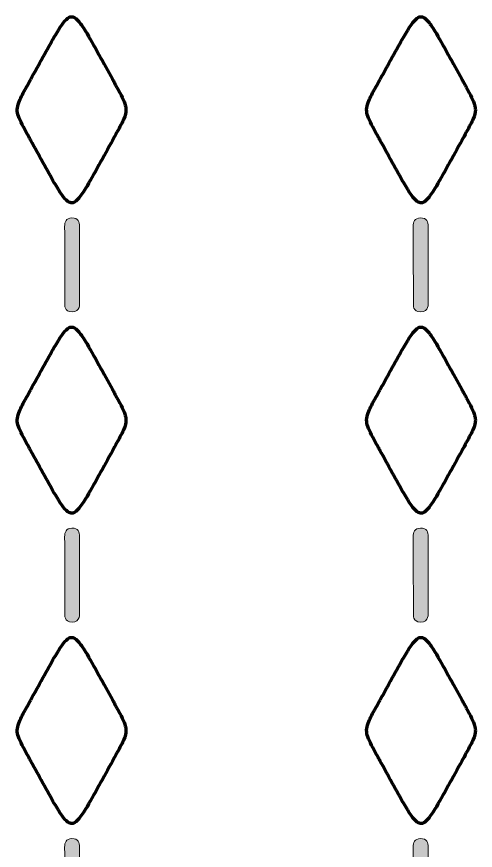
# Model space of a CAD drawing. Header units: millimetres. Extents: x -101 to 399, y -179 to 389.
# Drawn here: x 74 to 133.1, y -37.4 to 70 of the extents above; entities that cross this region are included whole.
import ezdxf

# ---------------------------------------------------------------- set-up
doc = ezdxf.new("R2010")
doc.units = ezdxf.units.MM
doc.header["$MEASUREMENT"] = 0
doc.layers.add('Layer 2', color=7, linetype='Continuous')

# ---------------------------------------------------------------- blocks, each defined once
blk = doc.blocks.new('block 7')
at = {"color": 1, "lineweight": 70, "true_color": 0xff0000}
blk.add_open_spline([(131.95, -19.11), (132.48, -20.07), (132.86, -20.79), (133.02, -21.38), (133.08, -21.59), (133.11, -21.79), (133.11, -21.99)], degree=3, knots=[0, 0, 0, 0, 1, 1, 1, 2, 2, 2, 2], dxfattribs=at)
blk = doc.blocks.new('block 9')
at = {"color": 1, "lineweight": 70, "true_color": 0xff0000}
blk.add_open_spline([(131.95, 20.89), (132.48, 19.93), (132.86, 19.21), (133.02, 18.62), (133.08, 18.41), (133.11, 18.21), (133.11, 18.01)], degree=3, knots=[0, 0, 0, 0, 1, 1, 1, 2, 2, 2, 2], dxfattribs=at)
blk = doc.blocks.new('block 10')
at = {"color": 1, "lineweight": 70, "true_color": 0xff0000}
blk.add_open_spline([(86.95, 60.89), (87.48, 59.93), (87.86, 59.21), (88.02, 58.62), (88.08, 58.41), (88.11, 58.21), (88.11, 58.01)], degree=3, knots=[0, 0, 0, 0, 1, 1, 1, 2, 2, 2, 2], dxfattribs=at)
blk = doc.blocks.new('block 25')
at = {"color": 1, "lineweight": 70, "true_color": 0xff0000}
blk.add_open_spline([(131.95, 60.89), (132.48, 59.93), (132.86, 59.21), (133.02, 58.62), (133.08, 58.41), (133.11, 58.21), (133.11, 58.01)], degree=3, knots=[0, 0, 0, 0, 1, 1, 1, 2, 2, 2, 2], dxfattribs=at)
blk = doc.blocks.new('block 26')
at = {"color": 1, "lineweight": 70, "true_color": 0xff0000}
blk.add_open_spline([(86.95, 20.89), (87.48, 19.93), (87.86, 19.21), (88.02, 18.62), (88.08, 18.41), (88.11, 18.21), (88.11, 18.01)], degree=3, knots=[0, 0, 0, 0, 1, 1, 1, 2, 2, 2, 2], dxfattribs=at)
blk = doc.blocks.new('block 28')
at = {"color": 1, "lineweight": 70, "true_color": 0xff0000}
blk.add_open_spline([(86.95, -19.11), (87.48, -20.07), (87.86, -20.79), (88.02, -21.38), (88.08, -21.59), (88.11, -21.79), (88.11, -21.99)], degree=3, knots=[0, 0, 0, 0, 1, 1, 1, 2, 2, 2, 2], dxfattribs=at)
blk = doc.blocks.new('block 119')
at = {"color": 1, "lineweight": 70, "true_color": 0xff0000}
blk.add_open_spline([(120.26, -19.11), (120.46, -18.75), (120.65, -18.4), (120.84, -18.06), (120.85, -18.05), (120.85, -18.04), (120.86, -18.03)], degree=3, knots=[0, 0, 0, 0, 1, 1, 1, 2, 2, 2, 2], dxfattribs=at)
blk = doc.blocks.new('block 120')
at = {"color": 1, "lineweight": 70, "true_color": 0xff0000}
blk.add_open_spline([(120.86, -18.03), (121.79, -16.34), (122.93, -14.23), (123.88, -12.59), (124.24, -11.97), (124.57, -11.43), (124.87, -11), (125.14, -10.63), (125.38, -10.35), (125.6, -10.18), (125.7, -10.11), (125.8, -10.05), (125.9, -10.02), (125.99, -9.99), (126.08, -9.98), (126.17, -9.99), (126.25, -10), (126.34, -10.02), (126.42, -10.07), (126.58, -10.14), (126.74, -10.28), (126.92, -10.46), (127.21, -10.78), (127.53, -11.26), (127.89, -11.84), (128.41, -12.69), (129.01, -13.77), (129.62, -14.88), (130.21, -15.96), (130.82, -17.06), (131.36, -18.03)], degree=3, knots=[0, 0, 0, 0, 1, 1, 1, 2, 2, 2, 3, 3, 3, 4, 4, 4, 5, 5, 5, 6, 6, 6, 7, 7, 7, 8, 8, 8, 9, 9, 9, 10, 10, 10, 10], dxfattribs=at)
blk = doc.blocks.new('block 121')
at = {"color": 1, "lineweight": 70, "true_color": 0xff0000}
blk.add_open_spline([(131.36, -18.03), (131.44, -18.18), (131.53, -18.33), (131.61, -18.49), (131.72, -18.69), (131.84, -18.9), (131.95, -19.11)], degree=3, knots=[0, 0, 0, 0, 1, 1, 1, 2, 2, 2, 2], dxfattribs=at)
blk = doc.blocks.new('block 122')
at = {"color": 1, "lineweight": 70, "true_color": 0xff0000}
blk.add_open_spline([(133.11, -21.99), (133.11, -22.35), (133.01, -22.72), (132.82, -23.17), (132.62, -23.63), (132.32, -24.19), (131.95, -24.86)], degree=3, knots=[0, 0, 0, 0, 1, 1, 1, 2, 2, 2, 2], dxfattribs=at)
blk = doc.blocks.new('block 123')
at = {"color": 1, "lineweight": 70, "true_color": 0xff0000}
blk.add_open_spline([(131.95, -24.86), (131.75, -25.24), (131.55, -25.59), (131.36, -25.94)], degree=3, dxfattribs=at)
blk = doc.blocks.new('block 124')
at = {"color": 1, "lineweight": 70, "true_color": 0xff0000}
blk.add_open_spline([(131.36, -25.94), (130.82, -26.91), (130.21, -28.02), (129.62, -29.1), (129.01, -30.21), (128.41, -31.28), (127.89, -32.14), (127.53, -32.72), (127.21, -33.19), (126.92, -33.51), (126.74, -33.7), (126.58, -33.83), (126.42, -33.91), (126.34, -33.95), (126.25, -33.98), (126.17, -33.98), (126.08, -33.99), (125.99, -33.98), (125.9, -33.95), (125.8, -33.92), (125.7, -33.87), (125.6, -33.79), (125.38, -33.62), (125.14, -33.34), (124.87, -32.97), (124.57, -32.55), (124.24, -32), (123.88, -31.39), (122.93, -29.75), (121.79, -27.64), (120.86, -25.94)], degree=3, knots=[0, 0, 0, 0, 1, 1, 1, 2, 2, 2, 3, 3, 3, 4, 4, 4, 5, 5, 5, 6, 6, 6, 7, 7, 7, 8, 8, 8, 9, 9, 9, 10, 10, 10, 10], dxfattribs=at)
blk = doc.blocks.new('block 125')
at = {"color": 1, "lineweight": 70, "true_color": 0xff0000}
blk.add_open_spline([(120.86, -25.94), (120.78, -25.81), (120.71, -25.67), (120.63, -25.53), (120.51, -25.31), (120.39, -25.09), (120.26, -24.86)], degree=3, knots=[0, 0, 0, 0, 1, 1, 1, 2, 2, 2, 2], dxfattribs=at)
blk = doc.blocks.new('block 126')
at = {"color": 1, "lineweight": 70, "true_color": 0xff0000}
blk.add_open_spline([(120.26, -24.86), (119.74, -23.9), (119.35, -23.18), (119.19, -22.6), (119.03, -21.99), (119.1, -21.5), (119.4, -20.81), (119.6, -20.34), (119.9, -19.78), (120.26, -19.11)], degree=3, knots=[0, 0, 0, 0, 1, 1, 1, 2, 2, 2, 3, 3, 3, 3], dxfattribs=at)
blk = doc.blocks.new('block 135')
at = {"color": 1, "lineweight": 70, "true_color": 0xff0000}
blk.add_open_spline([(120.26, 20.89), (120.46, 21.25), (120.65, 21.6), (120.84, 21.94), (120.85, 21.95), (120.85, 21.96), (120.86, 21.97)], degree=3, knots=[0, 0, 0, 0, 1, 1, 1, 2, 2, 2, 2], dxfattribs=at)
blk = doc.blocks.new('block 136')
at = {"color": 1, "lineweight": 70, "true_color": 0xff0000}
blk.add_open_spline([(120.86, 21.97), (121.79, 23.66), (122.93, 25.77), (123.88, 27.41), (124.24, 28.03), (124.57, 28.57), (124.87, 29), (125.14, 29.37), (125.38, 29.65), (125.6, 29.82), (125.7, 29.89), (125.8, 29.95), (125.9, 29.98), (125.99, 30.01), (126.08, 30.02), (126.17, 30.01), (126.25, 30), (126.34, 29.98), (126.42, 29.93), (126.58, 29.86), (126.74, 29.72), (126.92, 29.54), (127.21, 29.22), (127.53, 28.74), (127.89, 28.16), (128.41, 27.31), (129.01, 26.23), (129.62, 25.12), (130.21, 24.04), (130.82, 22.94), (131.36, 21.97)], degree=3, knots=[0, 0, 0, 0, 1, 1, 1, 2, 2, 2, 3, 3, 3, 4, 4, 4, 5, 5, 5, 6, 6, 6, 7, 7, 7, 8, 8, 8, 9, 9, 9, 10, 10, 10, 10], dxfattribs=at)
blk = doc.blocks.new('block 137')
at = {"color": 1, "lineweight": 70, "true_color": 0xff0000}
blk.add_open_spline([(131.36, 21.97), (131.44, 21.82), (131.53, 21.67), (131.61, 21.51), (131.72, 21.31), (131.84, 21.1), (131.95, 20.89)], degree=3, knots=[0, 0, 0, 0, 1, 1, 1, 2, 2, 2, 2], dxfattribs=at)
blk = doc.blocks.new('block 138')
at = {"color": 1, "lineweight": 70, "true_color": 0xff0000}
blk.add_open_spline([(133.11, 18.01), (133.11, 17.65), (133.01, 17.28), (132.82, 16.83), (132.62, 16.37), (132.32, 15.81), (131.95, 15.14)], degree=3, knots=[0, 0, 0, 0, 1, 1, 1, 2, 2, 2, 2], dxfattribs=at)
blk = doc.blocks.new('block 139')
at = {"color": 1, "lineweight": 70, "true_color": 0xff0000}
blk.add_open_spline([(131.95, 15.14), (131.75, 14.76), (131.55, 14.41), (131.36, 14.06)], degree=3, dxfattribs=at)
blk = doc.blocks.new('block 140')
at = {"color": 1, "lineweight": 70, "true_color": 0xff0000}
blk.add_open_spline([(131.36, 14.06), (130.82, 13.09), (130.21, 11.98), (129.62, 10.9), (129.01, 9.79), (128.41, 8.72), (127.89, 7.86), (127.53, 7.28), (127.21, 6.81), (126.92, 6.49), (126.74, 6.3), (126.58, 6.17), (126.42, 6.09), (126.34, 6.05), (126.25, 6.02), (126.17, 6.02), (126.08, 6.01), (125.99, 6.02), (125.9, 6.05), (125.8, 6.08), (125.7, 6.13), (125.6, 6.21), (125.38, 6.38), (125.14, 6.66), (124.87, 7.03), (124.57, 7.45), (124.24, 8), (123.88, 8.61), (122.93, 10.25), (121.79, 12.36), (120.86, 14.06)], degree=3, knots=[0, 0, 0, 0, 1, 1, 1, 2, 2, 2, 3, 3, 3, 4, 4, 4, 5, 5, 5, 6, 6, 6, 7, 7, 7, 8, 8, 8, 9, 9, 9, 10, 10, 10, 10], dxfattribs=at)
blk = doc.blocks.new('block 141')
at = {"color": 1, "lineweight": 70, "true_color": 0xff0000}
blk.add_open_spline([(120.86, 14.06), (120.78, 14.19), (120.71, 14.33), (120.63, 14.47), (120.51, 14.69), (120.39, 14.91), (120.26, 15.14)], degree=3, knots=[0, 0, 0, 0, 1, 1, 1, 2, 2, 2, 2], dxfattribs=at)
blk = doc.blocks.new('block 142')
at = {"color": 1, "lineweight": 70, "true_color": 0xff0000}
blk.add_open_spline([(120.26, 15.14), (119.74, 16.1), (119.35, 16.82), (119.19, 17.4), (119.03, 18.01), (119.1, 18.5), (119.4, 19.19), (119.6, 19.66), (119.9, 20.22), (120.26, 20.89)], degree=3, knots=[0, 0, 0, 0, 1, 1, 1, 2, 2, 2, 3, 3, 3, 3], dxfattribs=at)
blk = doc.blocks.new('block 143')
at = {"color": 1, "lineweight": 70, "true_color": 0xff0000}
blk.add_open_spline([(75.26, 60.89), (75.46, 61.25), (75.65, 61.6), (75.84, 61.94), (75.85, 61.95), (75.85, 61.96), (75.86, 61.97)], degree=3, knots=[0, 0, 0, 0, 1, 1, 1, 2, 2, 2, 2], dxfattribs=at)
blk = doc.blocks.new('block 144')
at = {"color": 1, "lineweight": 70, "true_color": 0xff0000}
blk.add_open_spline([(75.86, 61.97), (76.79, 63.66), (77.93, 65.77), (78.88, 67.41), (79.24, 68.03), (79.57, 68.57), (79.87, 69), (80.14, 69.37), (80.38, 69.65), (80.6, 69.82), (80.7, 69.89), (80.8, 69.95), (80.9, 69.98), (80.99, 70.01), (81.08, 70.02), (81.17, 70.01), (81.25, 70), (81.34, 69.98), (81.42, 69.93), (81.58, 69.86), (81.74, 69.72), (81.92, 69.54), (82.21, 69.22), (82.53, 68.74), (82.89, 68.16), (83.41, 67.31), (84.01, 66.23), (84.62, 65.12), (85.21, 64.04), (85.82, 62.94), (86.36, 61.97)], degree=3, knots=[0, 0, 0, 0, 1, 1, 1, 2, 2, 2, 3, 3, 3, 4, 4, 4, 5, 5, 5, 6, 6, 6, 7, 7, 7, 8, 8, 8, 9, 9, 9, 10, 10, 10, 10], dxfattribs=at)
blk = doc.blocks.new('block 145')
at = {"color": 1, "lineweight": 70, "true_color": 0xff0000}
blk.add_open_spline([(86.36, 61.97), (86.44, 61.82), (86.53, 61.67), (86.61, 61.51), (86.72, 61.31), (86.84, 61.1), (86.95, 60.89)], degree=3, knots=[0, 0, 0, 0, 1, 1, 1, 2, 2, 2, 2], dxfattribs=at)
blk = doc.blocks.new('block 146')
at = {"color": 1, "lineweight": 70, "true_color": 0xff0000}
blk.add_open_spline([(88.11, 58.01), (88.11, 57.65), (88.01, 57.28), (87.82, 56.83), (87.62, 56.37), (87.32, 55.81), (86.95, 55.14)], degree=3, knots=[0, 0, 0, 0, 1, 1, 1, 2, 2, 2, 2], dxfattribs=at)
blk = doc.blocks.new('block 147')
at = {"color": 1, "lineweight": 70, "true_color": 0xff0000}
blk.add_open_spline([(86.95, 55.14), (86.75, 54.76), (86.55, 54.41), (86.36, 54.06)], degree=3, dxfattribs=at)
blk = doc.blocks.new('block 148')
at = {"color": 1, "lineweight": 70, "true_color": 0xff0000}
blk.add_open_spline([(86.36, 54.06), (85.82, 53.09), (85.21, 51.98), (84.62, 50.9), (84.01, 49.79), (83.41, 48.72), (82.89, 47.86), (82.53, 47.28), (82.21, 46.81), (81.92, 46.49), (81.74, 46.3), (81.58, 46.17), (81.42, 46.09), (81.34, 46.05), (81.25, 46.02), (81.17, 46.02), (81.08, 46.01), (80.99, 46.02), (80.9, 46.05), (80.8, 46.08), (80.7, 46.13), (80.6, 46.21), (80.38, 46.38), (80.14, 46.66), (79.87, 47.03), (79.57, 47.45), (79.24, 48), (78.88, 48.61), (77.93, 50.25), (76.79, 52.36), (75.86, 54.06)], degree=3, knots=[0, 0, 0, 0, 1, 1, 1, 2, 2, 2, 3, 3, 3, 4, 4, 4, 5, 5, 5, 6, 6, 6, 7, 7, 7, 8, 8, 8, 9, 9, 9, 10, 10, 10, 10], dxfattribs=at)
blk = doc.blocks.new('block 149')
at = {"color": 1, "lineweight": 70, "true_color": 0xff0000}
blk.add_open_spline([(75.86, 54.06), (75.78, 54.19), (75.71, 54.33), (75.63, 54.47), (75.51, 54.69), (75.39, 54.91), (75.26, 55.14)], degree=3, knots=[0, 0, 0, 0, 1, 1, 1, 2, 2, 2, 2], dxfattribs=at)
blk = doc.blocks.new('block 150')
at = {"color": 1, "lineweight": 70, "true_color": 0xff0000}
blk.add_open_spline([(75.26, 55.14), (74.74, 56.1), (74.35, 56.82), (74.19, 57.4), (74.03, 58.01), (74.1, 58.5), (74.4, 59.19), (74.6, 59.66), (74.9, 60.22), (75.26, 60.89)], degree=3, knots=[0, 0, 0, 0, 1, 1, 1, 2, 2, 2, 3, 3, 3, 3], dxfattribs=at)
blk = doc.blocks.new('block 263')
at = {"color": 1, "lineweight": 70, "true_color": 0xff0000}
blk.add_open_spline([(120.26, 60.89), (120.46, 61.25), (120.65, 61.6), (120.84, 61.94), (120.85, 61.95), (120.85, 61.96), (120.86, 61.97)], degree=3, knots=[0, 0, 0, 0, 1, 1, 1, 2, 2, 2, 2], dxfattribs=at)
blk = doc.blocks.new('block 264')
at = {"color": 1, "lineweight": 70, "true_color": 0xff0000}
blk.add_open_spline([(120.86, 61.97), (121.79, 63.66), (122.93, 65.77), (123.88, 67.41), (124.24, 68.03), (124.57, 68.57), (124.87, 69), (125.14, 69.37), (125.38, 69.65), (125.6, 69.82), (125.7, 69.89), (125.8, 69.95), (125.9, 69.98), (125.99, 70.01), (126.08, 70.02), (126.17, 70.01), (126.25, 70), (126.34, 69.98), (126.42, 69.93), (126.58, 69.86), (126.74, 69.72), (126.92, 69.54), (127.21, 69.22), (127.53, 68.74), (127.89, 68.16), (128.41, 67.31), (129.01, 66.23), (129.62, 65.12), (130.21, 64.04), (130.82, 62.94), (131.36, 61.97)], degree=3, knots=[0, 0, 0, 0, 1, 1, 1, 2, 2, 2, 3, 3, 3, 4, 4, 4, 5, 5, 5, 6, 6, 6, 7, 7, 7, 8, 8, 8, 9, 9, 9, 10, 10, 10, 10], dxfattribs=at)
blk = doc.blocks.new('block 265')
at = {"color": 1, "lineweight": 70, "true_color": 0xff0000}
blk.add_open_spline([(131.36, 61.97), (131.44, 61.82), (131.53, 61.67), (131.61, 61.51), (131.72, 61.31), (131.84, 61.1), (131.95, 60.89)], degree=3, knots=[0, 0, 0, 0, 1, 1, 1, 2, 2, 2, 2], dxfattribs=at)
blk = doc.blocks.new('block 266')
at = {"color": 1, "lineweight": 70, "true_color": 0xff0000}
blk.add_open_spline([(133.11, 58.01), (133.11, 57.65), (133.01, 57.28), (132.82, 56.83), (132.62, 56.37), (132.32, 55.81), (131.95, 55.14)], degree=3, knots=[0, 0, 0, 0, 1, 1, 1, 2, 2, 2, 2], dxfattribs=at)
blk = doc.blocks.new('block 267')
at = {"color": 1, "lineweight": 70, "true_color": 0xff0000}
blk.add_open_spline([(131.95, 55.14), (131.75, 54.76), (131.55, 54.41), (131.36, 54.06)], degree=3, dxfattribs=at)
blk = doc.blocks.new('block 268')
at = {"color": 1, "lineweight": 70, "true_color": 0xff0000}
blk.add_open_spline([(131.36, 54.06), (130.82, 53.09), (130.21, 51.98), (129.62, 50.9), (129.01, 49.79), (128.41, 48.72), (127.89, 47.86), (127.53, 47.28), (127.21, 46.81), (126.92, 46.49), (126.74, 46.3), (126.58, 46.17), (126.42, 46.09), (126.34, 46.05), (126.25, 46.02), (126.17, 46.02), (126.08, 46.01), (125.99, 46.02), (125.9, 46.05), (125.8, 46.08), (125.7, 46.13), (125.6, 46.21), (125.38, 46.38), (125.14, 46.66), (124.87, 47.03), (124.57, 47.45), (124.24, 48), (123.88, 48.61), (122.93, 50.25), (121.79, 52.36), (120.86, 54.06)], degree=3, knots=[0, 0, 0, 0, 1, 1, 1, 2, 2, 2, 3, 3, 3, 4, 4, 4, 5, 5, 5, 6, 6, 6, 7, 7, 7, 8, 8, 8, 9, 9, 9, 10, 10, 10, 10], dxfattribs=at)
blk = doc.blocks.new('block 269')
at = {"color": 1, "lineweight": 70, "true_color": 0xff0000}
blk.add_open_spline([(120.86, 54.06), (120.78, 54.19), (120.71, 54.33), (120.63, 54.47), (120.51, 54.69), (120.39, 54.91), (120.26, 55.14)], degree=3, knots=[0, 0, 0, 0, 1, 1, 1, 2, 2, 2, 2], dxfattribs=at)
blk = doc.blocks.new('block 270')
at = {"color": 1, "lineweight": 70, "true_color": 0xff0000}
blk.add_open_spline([(120.26, 55.14), (119.74, 56.1), (119.35, 56.82), (119.19, 57.4), (119.03, 58.01), (119.1, 58.5), (119.4, 59.19), (119.6, 59.66), (119.9, 60.22), (120.26, 60.89)], degree=3, knots=[0, 0, 0, 0, 1, 1, 1, 2, 2, 2, 3, 3, 3, 3], dxfattribs=at)
blk = doc.blocks.new('block 271')
at = {"color": 1, "lineweight": 70, "true_color": 0xff0000}
blk.add_open_spline([(75.26, 20.89), (75.46, 21.25), (75.65, 21.6), (75.84, 21.94), (75.85, 21.95), (75.85, 21.96), (75.86, 21.97)], degree=3, knots=[0, 0, 0, 0, 1, 1, 1, 2, 2, 2, 2], dxfattribs=at)
blk = doc.blocks.new('block 272')
at = {"color": 1, "lineweight": 70, "true_color": 0xff0000}
blk.add_open_spline([(75.86, 21.97), (76.79, 23.66), (77.93, 25.77), (78.88, 27.41), (79.24, 28.03), (79.57, 28.57), (79.87, 29), (80.14, 29.37), (80.38, 29.65), (80.6, 29.82), (80.7, 29.89), (80.8, 29.95), (80.9, 29.98), (80.99, 30.01), (81.08, 30.02), (81.17, 30.01), (81.25, 30), (81.34, 29.98), (81.42, 29.93), (81.58, 29.86), (81.74, 29.72), (81.92, 29.54), (82.21, 29.22), (82.53, 28.74), (82.89, 28.16), (83.41, 27.31), (84.01, 26.23), (84.62, 25.12), (85.21, 24.04), (85.82, 22.94), (86.36, 21.97)], degree=3, knots=[0, 0, 0, 0, 1, 1, 1, 2, 2, 2, 3, 3, 3, 4, 4, 4, 5, 5, 5, 6, 6, 6, 7, 7, 7, 8, 8, 8, 9, 9, 9, 10, 10, 10, 10], dxfattribs=at)
blk = doc.blocks.new('block 273')
at = {"color": 1, "lineweight": 70, "true_color": 0xff0000}
blk.add_open_spline([(86.36, 21.97), (86.44, 21.82), (86.53, 21.67), (86.61, 21.51), (86.72, 21.31), (86.84, 21.1), (86.95, 20.89)], degree=3, knots=[0, 0, 0, 0, 1, 1, 1, 2, 2, 2, 2], dxfattribs=at)
blk = doc.blocks.new('block 274')
at = {"color": 1, "lineweight": 70, "true_color": 0xff0000}
blk.add_open_spline([(88.11, 18.01), (88.11, 17.65), (88.01, 17.28), (87.82, 16.83), (87.62, 16.37), (87.32, 15.81), (86.95, 15.14)], degree=3, knots=[0, 0, 0, 0, 1, 1, 1, 2, 2, 2, 2], dxfattribs=at)
blk = doc.blocks.new('block 275')
at = {"color": 1, "lineweight": 70, "true_color": 0xff0000}
blk.add_open_spline([(86.95, 15.14), (86.75, 14.76), (86.55, 14.41), (86.36, 14.06)], degree=3, dxfattribs=at)
blk = doc.blocks.new('block 276')
at = {"color": 1, "lineweight": 70, "true_color": 0xff0000}
blk.add_open_spline([(86.36, 14.06), (85.82, 13.09), (85.21, 11.98), (84.62, 10.9), (84.01, 9.79), (83.41, 8.72), (82.89, 7.86), (82.53, 7.28), (82.21, 6.81), (81.92, 6.49), (81.74, 6.3), (81.58, 6.17), (81.42, 6.09), (81.34, 6.05), (81.25, 6.02), (81.17, 6.02), (81.08, 6.01), (80.99, 6.02), (80.9, 6.05), (80.8, 6.08), (80.7, 6.13), (80.6, 6.21), (80.38, 6.38), (80.14, 6.66), (79.87, 7.03), (79.57, 7.45), (79.24, 8), (78.88, 8.61), (77.93, 10.25), (76.79, 12.36), (75.86, 14.06)], degree=3, knots=[0, 0, 0, 0, 1, 1, 1, 2, 2, 2, 3, 3, 3, 4, 4, 4, 5, 5, 5, 6, 6, 6, 7, 7, 7, 8, 8, 8, 9, 9, 9, 10, 10, 10, 10], dxfattribs=at)
blk = doc.blocks.new('block 277')
at = {"color": 1, "lineweight": 70, "true_color": 0xff0000}
blk.add_open_spline([(75.86, 14.06), (75.78, 14.19), (75.71, 14.33), (75.63, 14.47), (75.51, 14.69), (75.39, 14.91), (75.26, 15.14)], degree=3, knots=[0, 0, 0, 0, 1, 1, 1, 2, 2, 2, 2], dxfattribs=at)
blk = doc.blocks.new('block 278')
at = {"color": 1, "lineweight": 70, "true_color": 0xff0000}
blk.add_open_spline([(75.26, 15.14), (74.74, 16.1), (74.35, 16.82), (74.19, 17.4), (74.03, 18.01), (74.1, 18.5), (74.4, 19.19), (74.6, 19.66), (74.9, 20.22), (75.26, 20.89)], degree=3, knots=[0, 0, 0, 0, 1, 1, 1, 2, 2, 2, 3, 3, 3, 3], dxfattribs=at)
blk = doc.blocks.new('block 287')
at = {"color": 1, "lineweight": 70, "true_color": 0xff0000}
blk.add_open_spline([(75.26, -19.11), (75.46, -18.75), (75.65, -18.4), (75.84, -18.06), (75.85, -18.05), (75.85, -18.04), (75.86, -18.03)], degree=3, knots=[0, 0, 0, 0, 1, 1, 1, 2, 2, 2, 2], dxfattribs=at)
blk = doc.blocks.new('block 288')
at = {"color": 1, "lineweight": 70, "true_color": 0xff0000}
blk.add_open_spline([(75.86, -18.03), (76.79, -16.34), (77.93, -14.23), (78.88, -12.59), (79.24, -11.97), (79.57, -11.43), (79.87, -11), (80.14, -10.63), (80.38, -10.35), (80.6, -10.18), (80.7, -10.11), (80.8, -10.05), (80.9, -10.02), (80.99, -9.99), (81.08, -9.98), (81.17, -9.99), (81.25, -10), (81.34, -10.02), (81.42, -10.07), (81.58, -10.14), (81.74, -10.28), (81.92, -10.46), (82.21, -10.78), (82.53, -11.26), (82.89, -11.84), (83.41, -12.69), (84.01, -13.77), (84.62, -14.88), (85.21, -15.96), (85.82, -17.06), (86.36, -18.03)], degree=3, knots=[0, 0, 0, 0, 1, 1, 1, 2, 2, 2, 3, 3, 3, 4, 4, 4, 5, 5, 5, 6, 6, 6, 7, 7, 7, 8, 8, 8, 9, 9, 9, 10, 10, 10, 10], dxfattribs=at)
blk = doc.blocks.new('block 289')
at = {"color": 1, "lineweight": 70, "true_color": 0xff0000}
blk.add_open_spline([(86.36, -18.03), (86.44, -18.18), (86.53, -18.33), (86.61, -18.49), (86.72, -18.69), (86.84, -18.9), (86.95, -19.11)], degree=3, knots=[0, 0, 0, 0, 1, 1, 1, 2, 2, 2, 2], dxfattribs=at)
blk = doc.blocks.new('block 290')
at = {"color": 1, "lineweight": 70, "true_color": 0xff0000}
blk.add_open_spline([(88.11, -21.99), (88.11, -22.35), (88.01, -22.72), (87.82, -23.17), (87.62, -23.63), (87.32, -24.19), (86.95, -24.86)], degree=3, knots=[0, 0, 0, 0, 1, 1, 1, 2, 2, 2, 2], dxfattribs=at)
blk = doc.blocks.new('block 291')
at = {"color": 1, "lineweight": 70, "true_color": 0xff0000}
blk.add_open_spline([(86.95, -24.86), (86.75, -25.24), (86.55, -25.59), (86.36, -25.94)], degree=3, dxfattribs=at)
blk = doc.blocks.new('block 292')
at = {"color": 1, "lineweight": 70, "true_color": 0xff0000}
blk.add_open_spline([(86.36, -25.94), (85.82, -26.91), (85.21, -28.02), (84.62, -29.1), (84.01, -30.21), (83.41, -31.28), (82.89, -32.14), (82.53, -32.72), (82.21, -33.19), (81.92, -33.51), (81.74, -33.7), (81.58, -33.83), (81.42, -33.91), (81.34, -33.95), (81.25, -33.98), (81.17, -33.98), (81.08, -33.99), (80.99, -33.98), (80.9, -33.95), (80.8, -33.92), (80.7, -33.87), (80.6, -33.79), (80.38, -33.62), (80.14, -33.34), (79.87, -32.97), (79.57, -32.55), (79.24, -32), (78.88, -31.39), (77.93, -29.75), (76.79, -27.64), (75.86, -25.94)], degree=3, knots=[0, 0, 0, 0, 1, 1, 1, 2, 2, 2, 3, 3, 3, 4, 4, 4, 5, 5, 5, 6, 6, 6, 7, 7, 7, 8, 8, 8, 9, 9, 9, 10, 10, 10, 10], dxfattribs=at)
blk = doc.blocks.new('block 293')
at = {"color": 1, "lineweight": 70, "true_color": 0xff0000}
blk.add_open_spline([(75.86, -25.94), (75.78, -25.81), (75.71, -25.67), (75.63, -25.53), (75.51, -25.31), (75.39, -25.09), (75.26, -24.86)], degree=3, knots=[0, 0, 0, 0, 1, 1, 1, 2, 2, 2, 2], dxfattribs=at)
blk = doc.blocks.new('block 294')
at = {"color": 1, "lineweight": 70, "true_color": 0xff0000}
blk.add_open_spline([(75.26, -24.86), (74.74, -23.9), (74.35, -23.18), (74.19, -22.6), (74.03, -21.99), (74.1, -21.5), (74.4, -20.81), (74.6, -20.34), (74.9, -19.78), (75.26, -19.11)], degree=3, knots=[0, 0, 0, 0, 1, 1, 1, 2, 2, 2, 3, 3, 3, 3], dxfattribs=at)
blk = doc.blocks.new('block 347')
at = {"layer": 'Layer 2', "true_color": 0xffffff}
h = blk.add_hatch(color=7, dxfattribs=at)
h.dxf.hatch_style = 2
edge = h.paths.add_edge_path()
edge.add_spline(control_points=[(82.14, 33.12), (82.13, 38.23), (82.12, 37.87), (82.13, 42.98), (82.13, 43.57), (81.96, 44.08), (81.15, 44.07), (80.37, 44.05), (80.2, 43.56), (80.21, 42.96), (80.23, 37.8), (80.21, 38.1), (80.24, 32.94), (80.24, 32.94), (80.09, 31.96), (81.17, 31.96), (82.26, 31.96), (82.14, 33.12), (82.14, 33.12)], knot_values=[0, 0, 0, 0, 1, 1, 1, 2, 2, 2, 3, 3, 3, 4, 4, 4, 5, 5, 5, 6, 6, 6, 6], degree=3, periodic=1)
h = blk.add_hatch(color=7, dxfattribs=at)
h.dxf.hatch_style = 2
edge = h.paths.add_edge_path()
edge.add_spline(control_points=[(127.04, 33.12), (127.03, 38.23), (127.02, 37.87), (127.03, 42.98), (127.03, 43.57), (126.86, 44.08), (126.05, 44.07), (125.27, 44.05), (125.1, 43.56), (125.11, 42.96), (125.13, 37.8), (125.11, 38.1), (125.14, 32.94), (125.14, 32.94), (124.99, 31.96), (126.07, 31.96), (127.16, 31.96), (127.04, 33.12), (127.04, 33.12)], knot_values=[0, 0, 0, 0, 1, 1, 1, 2, 2, 2, 3, 3, 3, 4, 4, 4, 5, 5, 5, 6, 6, 6, 6], degree=3, periodic=1)
h = blk.add_hatch(color=7, dxfattribs=at)
h.dxf.hatch_style = 2
edge = h.paths.add_edge_path()
edge.add_spline(control_points=[(82.14, -6.86), (82.13, -1.75), (82.12, -2.11), (82.13, 3), (82.13, 3.59), (81.96, 4.1), (81.15, 4.09), (80.37, 4.08), (80.2, 3.58), (80.21, 2.98), (80.23, -2.18), (80.21, -1.87), (80.24, -7.04), (80.24, -7.04), (80.09, -8.02), (81.17, -8.02), (82.26, -8.02), (82.14, -6.86), (82.14, -6.86)], knot_values=[0, 0, 0, 0, 1, 1, 1, 2, 2, 2, 3, 3, 3, 4, 4, 4, 5, 5, 5, 6, 6, 6, 6], degree=3, periodic=1)
h = blk.add_hatch(color=7, dxfattribs=at)
h.dxf.hatch_style = 2
edge = h.paths.add_edge_path()
edge.add_spline(control_points=[(127.04, -6.86), (127.03, -1.75), (127.02, -2.11), (127.03, 3), (127.03, 3.59), (126.86, 4.11), (126.05, 4.09), (125.27, 4.08), (125.1, 3.58), (125.11, 2.98), (125.13, -2.18), (125.11, -1.87), (125.14, -7.04), (125.14, -7.04), (124.99, -8.02), (126.07, -8.02), (127.16, -8.02), (127.04, -6.86), (127.04, -6.86)], knot_values=[0, 0, 0, 0, 1, 1, 1, 2, 2, 2, 3, 3, 3, 4, 4, 4, 5, 5, 5, 6, 6, 6, 6], degree=3, periodic=1)
h = blk.add_hatch(color=7, dxfattribs=at)
h.dxf.hatch_style = 2
edge = h.paths.add_edge_path()
edge.add_spline(control_points=[(82.14, -46.88), (82.13, -41.77), (82.12, -42.13), (82.13, -37.02), (82.13, -36.43), (81.96, -35.92), (81.15, -35.93), (80.37, -35.95), (80.2, -36.44), (80.21, -37.04), (80.23, -42.2), (80.21, -41.9), (80.24, -47.06), (80.24, -47.06), (80.09, -48.04), (81.17, -48.04), (82.26, -48.04), (82.14, -46.88), (82.14, -46.88)], knot_values=[0, 0, 0, 0, 1, 1, 1, 2, 2, 2, 3, 3, 3, 4, 4, 4, 5, 5, 5, 6, 6, 6, 6], degree=3, periodic=1)
h = blk.add_hatch(color=7, dxfattribs=at)
h.dxf.hatch_style = 2
edge = h.paths.add_edge_path()
edge.add_spline(control_points=[(127.04, -46.88), (127.03, -41.77), (127.02, -42.13), (127.03, -37.02), (127.03, -36.43), (126.86, -35.92), (126.05, -35.93), (125.27, -35.95), (125.1, -36.44), (125.11, -37.04), (125.13, -42.2), (125.11, -41.9), (125.14, -47.06), (125.14, -47.06), (124.99, -48.04), (126.07, -48.04), (127.16, -48.04), (127.04, -46.88), (127.04, -46.88)], knot_values=[0, 0, 0, 0, 1, 1, 1, 2, 2, 2, 3, 3, 3, 4, 4, 4, 5, 5, 5, 6, 6, 6, 6], degree=3, periodic=1)
at = {"layer": 'Layer 2', "lineweight": 0}
for points in [[(82.14, 33.12), (82.13, 38.23), (82.12, 37.87), (82.13, 42.98), (82.13, 43.57), (81.96, 44.08), (81.15, 44.07), (80.37, 44.05), (80.2, 43.56), (80.21, 42.96), (80.23, 37.8), (80.21, 38.1), (80.24, 32.94), (80.24, 32.94), (80.09, 31.96), (81.17, 31.96), (82.26, 31.96), (82.14, 33.12), (82.14, 33.12)], [(127.04, 33.12), (127.03, 38.23), (127.02, 37.87), (127.03, 42.98), (127.03, 43.57), (126.86, 44.08), (126.05, 44.07), (125.27, 44.05), (125.1, 43.56), (125.11, 42.96), (125.13, 37.8), (125.11, 38.1), (125.14, 32.94), (125.14, 32.94), (124.99, 31.96), (126.07, 31.96), (127.16, 31.96), (127.04, 33.12), (127.04, 33.12)], [(82.14, -6.86), (82.13, -1.75), (82.12, -2.11), (82.13, 3), (82.13, 3.59), (81.96, 4.1), (81.15, 4.09), (80.37, 4.08), (80.2, 3.58), (80.21, 2.98), (80.23, -2.18), (80.21, -1.87), (80.24, -7.04), (80.24, -7.04), (80.09, -8.02), (81.17, -8.02), (82.26, -8.02), (82.14, -6.86), (82.14, -6.86)], [(127.04, -6.86), (127.03, -1.75), (127.02, -2.11), (127.03, 3), (127.03, 3.59), (126.86, 4.11), (126.05, 4.09), (125.27, 4.08), (125.1, 3.58), (125.11, 2.98), (125.13, -2.18), (125.11, -1.87), (125.14, -7.04), (125.14, -7.04), (124.99, -8.02), (126.07, -8.02), (127.16, -8.02), (127.04, -6.86), (127.04, -6.86)], [(82.14, -46.88), (82.13, -41.77), (82.12, -42.13), (82.13, -37.02), (82.13, -36.43), (81.96, -35.92), (81.15, -35.93), (80.37, -35.95), (80.2, -36.44), (80.21, -37.04), (80.23, -42.2), (80.21, -41.9), (80.24, -47.06), (80.24, -47.06), (80.09, -48.04), (81.17, -48.04), (82.26, -48.04), (82.14, -46.88), (82.14, -46.88)], [(127.04, -46.88), (127.03, -41.77), (127.02, -42.13), (127.03, -37.02), (127.03, -36.43), (126.86, -35.92), (126.05, -35.93), (125.27, -35.95), (125.1, -36.44), (125.11, -37.04), (125.13, -42.2), (125.11, -41.9), (125.14, -47.06), (125.14, -47.06), (124.99, -48.04), (126.07, -48.04), (127.16, -48.04), (127.04, -46.88), (127.04, -46.88)]]:
    blk.add_open_spline(points, degree=3, knots=[0, 0, 0, 0, 1, 1, 1, 2, 2, 2, 3, 3, 3, 4, 4, 4, 5, 5, 5, 6, 6, 6, 6], dxfattribs=at)

msp = doc.modelspace()

# ---------------------------------------------------------------- block references
for name in ['block 144', 'block 264', 'block 143', 'block 145', 'block 263', 'block 265', 'block 150', 'block 10', 'block 270', 'block 25', 'block 146', 'block 266', 'block 149', 'block 147', 'block 269', 'block 267', 'block 148', 'block 268', 'block 272', 'block 136', 'block 271', 'block 273', 'block 135', 'block 137', 'block 278', 'block 26', 'block 142', 'block 9', 'block 274', 'block 138', 'block 277', 'block 275', 'block 141', 'block 139', 'block 276', 'block 140', 'block 288', 'block 120', 'block 287', 'block 289', 'block 119', 'block 121', 'block 294', 'block 28', 'block 126', 'block 7', 'block 290', 'block 122', 'block 293', 'block 291', 'block 125', 'block 123', 'block 292', 'block 124']:
    msp.add_blockref(name, (0, 0))
at = {"layer": 'Layer 2'}
msp.add_blockref('block 347', (0, 0), dxfattribs=at)

doc.saveas('drawing.dxf')
